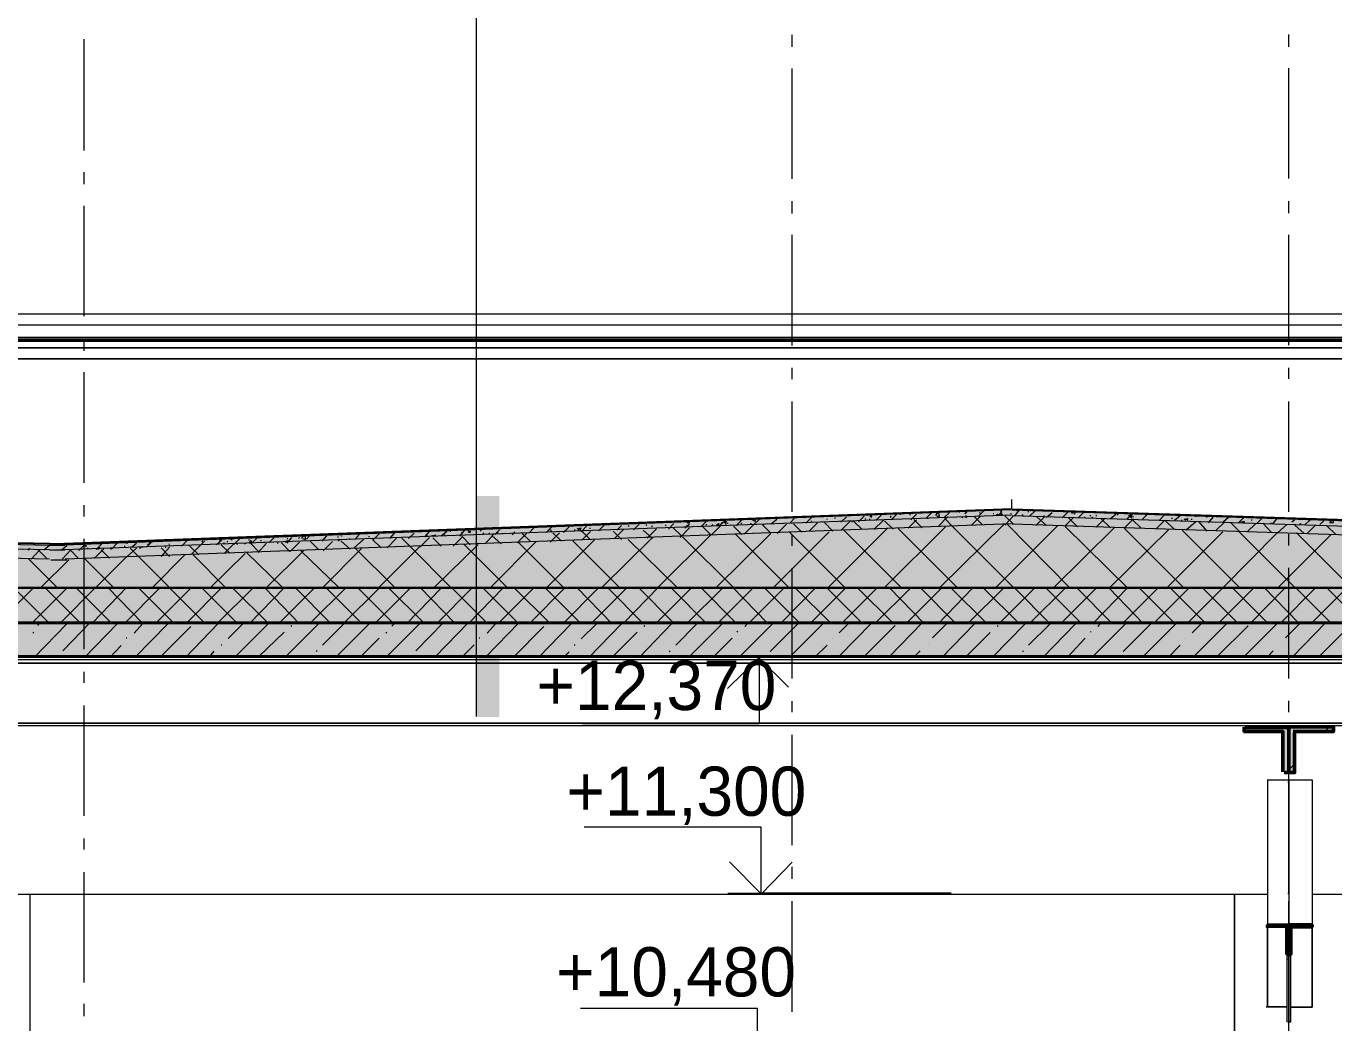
# Model space of a CAD drawing. Header units: millimetres. Extents: x -135211 to 49383, y -8033 to 228499.
# Drawn here: x -37860 to -31944, y 17555 to 22064 of the extents above; entities that cross this region are included whole.
import ezdxf

# ---------------------------------------------------------------- set-up
doc = ezdxf.new("R2010")
doc.units = ezdxf.units.MM
doc.layers.add('PDF _Геометрия', color=7, linetype='Continuous', true_color=0x1d1d1d)
doc.layers.add('PDF _Сплошная заливка', color=7, linetype='Continuous', true_color=0xffffff)
doc.layers.add('PDF _Текст', color=7, linetype='Continuous')

msp = doc.modelspace()

# ---------------------------------------------------------------- hatches: boundary and pattern name
at = {"layer": 'PDF _Сплошная заливка', "transparency": 33554559}
h = msp.add_hatch(color=256, dxfattribs=at)
h.paths.add_polyline_path([(-33514.6, 19877.4), (-33628.9, 19873.2), (-33739, 19868.9), (-33967.5, 19860.5), (-34077.6, 19856.2), (-34306.2, 19847.8), (-34416.2, 19843.5), (-34530.5, 19839.3), (-34640.6, 19835.1), (-34869.2, 19826.6), (-34979.2, 19822.4), (-35207.8, 19813.9), (-35317.9, 19809.7), (-35546.5, 19801.2), (-35656.5, 19797), (-35770.8, 19792.7), (-35880.9, 19788.5), (-36109.5, 19780), (-36219.5, 19775.8), (-36448.1, 19767.3), (-36558.2, 19763.1), (-36672.5, 19758.9), (-36782.5, 19754.6), (-37011.1, 19746.2), (-37121.2, 19741.9), (-37349.8, 19733.5), (-37459.8, 19729.2), (-37688.4, 19720.8), (-37798.5, 19716.5), (-37798.5, 19720.8), (-37989, 19725), (-38378.4, 19733.5), (-38568.9, 19737.7), (-38958.3, 19746.2), (-39148.8, 19750.4), (-39538.3, 19758.9), (-39728.7, 19763.1), (-40118.2, 19771.6), (-40308.7, 19775.8), (-40698.1, 19784.3), (-40888.6, 19788.5), (-41278.1, 19797), (-41477, 19801.2), (-42289.8, 19818.1), (-42488.7, 19822.4), (-43504.6, 19843.5), (-43703.6, 19847.8), (-44516.4, 19864.7), (-44719.5, 19864.7), (-44719.5, 19839.3), (-44512.1, 19839.3), (-44308.9, 19835.1), (-44101.5, 19830.8), (-43695.1, 19822.4), (-43487.7, 19818.1), (-43284.5, 19813.9), (-43077.1, 19809.7), (-42670.7, 19801.2), (-42463.3, 19797), (-42056.9, 19788.5), (-41849.5, 19784.3), (-41646.3, 19780), (-41438.9, 19775.8), (-41032.5, 19767.3), (-40825.1, 19763.1), (-40621.9, 19758.9), (-40414.5, 19754.6), (-40008.1, 19746.2), (-39800.7, 19741.9), (-39394.3, 19733.5), (-39186.9, 19729.2), (-38983.7, 19725), (-38776.3, 19720.8), (-38369.9, 19712.3), (-38162.5, 19708.1), (-37756.1, 19699.6), (-37688.4, 19695.4), (-37688.4, 19699.6), (-37569.9, 19703.8), (-37455.6, 19708.1), (-37337.1, 19712.3), (-37108.5, 19720.8), (-36990, 19725), (-36761.4, 19733.5), (-36642.8, 19737.7), (-36414.3, 19746.2), (-36295.7, 19750.4), (-36067.1, 19758.9), (-35948.6, 19763.1), (-35720, 19771.6), (-35601.5, 19775.8), (-35487.2, 19780), (-35368.7, 19784.3), (-35140.1, 19792.7), (-35021.6, 19797), (-34793, 19805.4), (-34674.5, 19809.7), (-34445.9, 19818.1), (-34327.4, 19822.4), (-34098.8, 19830.8), (-33980.2, 19835.1), (-33751.7, 19843.5), (-33633.1, 19847.8), (-33518.8, 19852), (-33269.1, 19852), (-33133.6, 19847.8), (-33002.4, 19843.5), (-32866.9, 19839.3), (-32735.7, 19835.1), (-32600.3, 19830.8), (-32469, 19826.6), (-32333.6, 19822.4), (-32202.4, 19818.1), (-32066.9, 19813.9), (-31935.7, 19809.7), (-31800.2, 19805.4), (-31669, 19801.2), (-31533.5, 19797), (-31402.3, 19792.7), (-31266.8, 19788.5), (-31135.6, 19784.3), (-31000.2, 19780), (-30868.9, 19775.8), (-30733.5, 19771.6), (-30602.3, 19767.3), (-30466.8, 19763.1), (-30335.6, 19758.9), (-30200.1, 19754.6), (-30068.9, 19750.4), (-29933.4, 19746.2), (-29802.2, 19741.9), (-29666.7, 19737.7), (-29535.5, 19733.5), (-29400.1, 19729.2), (-29268.8, 19725), (-29133.4, 19720.8), (-29002.2, 19716.5), (-28866.7, 19712.3), (-28735.5, 19708.1), (-28600, 19703.8), (-28468.8, 19699.6), (-28396.8, 19695.4), (-28396.8, 19699.6), (-28219, 19703.8), (-27351.3, 19725), (-27088.8, 19729.2), (-26830.6, 19729.2), (-26830.6, 19754.6), (-27038, 19754.6), (-27249.7, 19750.4), (-27457.1, 19746.2), (-27668.7, 19741.9), (-27825.4, 19737.7), (-28307.9, 19725), (-28595.8, 19720.8), (-28595.8, 19725), (-28858.2, 19733.5), (-28985.2, 19737.7), (-29247.7, 19746.2), (-29374.7, 19750.4), (-29637.1, 19758.9), (-29764.1, 19763.1), (-30026.6, 19771.6), (-30153.5, 19775.8), (-30416, 19784.3), (-30543, 19788.5), (-30936.7, 19801.2), (-31063.7, 19805.4), (-31326.1, 19813.9), (-31453.1, 19818.1), (-31715.5, 19826.6), (-31842.5, 19830.8), (-32105, 19839.3), (-32232, 19843.5), (-32494.4, 19852), (-32621.4, 19856.2), (-32883.9, 19864.7), (-33010.9, 19868.9), (-33273.3, 19877.4)])
h.paths.add_polyline_path([(-49883.9, 19979), (-50082.1, 19983.1), (-50483, 19983.1), (-50483, 19962), (-50281.8, 19962), (-49659.5, 19949.3), (-49456.3, 19945.1), (-48834.1, 19932.4), (-48630.9, 19928.2), (-48008.6, 19915.5), (-47805.4, 19911.3), (-47183.2, 19898.6), (-46980, 19894.3), (-46357.7, 19881.6), (-46154.5, 19877.4), (-46014.9, 19873.2), (-45879.4, 19868.9), (-45879.4, 19894.3), (-46277.3, 19902.8), (-46480.5, 19907), (-46878.4, 19915.5), (-47081.6, 19919.7), (-47479.5, 19928.2), (-47682.7, 19932.4), (-48080.6, 19940.9), (-48283.8, 19945.1), (-48681.7, 19953.6), (-48884.9, 19957.8), (-49282.8, 19966.3), (-49486, 19970.5)])
h = msp.add_hatch(color=256, dxfattribs=at)
h.paths.add_polyline_path([(-33518.8, 19852), (-33633.1, 19847.8), (-33751.7, 19843.5), (-33980.2, 19835.1), (-34098.8, 19830.8), (-34327.4, 19822.4), (-34445.9, 19818.1), (-34674.5, 19809.7), (-34793, 19805.4), (-35021.6, 19797), (-35140.1, 19792.7), (-35368.7, 19784.3), (-35487.2, 19780), (-35601.5, 19775.8), (-35720, 19771.6), (-35948.6, 19763.1), (-36067.1, 19758.9), (-36295.7, 19750.4), (-36414.3, 19746.2), (-36642.8, 19737.7), (-36761.4, 19733.5), (-36990, 19725), (-37108.5, 19720.8), (-37337.1, 19712.3), (-37455.6, 19708.1), (-37569.9, 19703.8), (-37688.4, 19699.6), (-37798.5, 19695.4), (-37798.5, 19699.6), (-38204.8, 19708.1), (-38412.3, 19712.3), (-38818.6, 19720.8), (-39026.1, 19725), (-39432.4, 19733.5), (-39639.9, 19737.7), (-40046.2, 19746.2), (-40253.6, 19750.4), (-40660, 19758.9), (-40867.4, 19763.1), (-41070.6, 19767.3), (-41278.1, 19771.6), (-41477, 19775.8), (-42289.8, 19792.7), (-42488.7, 19797), (-43504.6, 19818.1), (-43703.6, 19822.4), (-44516.4, 19839.3), (-44719.5, 19839.3), (-44719.5, 19801.2), (-44520.6, 19801.2), (-37756.1, 19657.3), (-37684.2, 19653), (-37684.2, 19657.3), (-37455.6, 19665.7), (-37345.5, 19670), (-37116.9, 19678.4), (-37006.9, 19682.7), (-36892.6, 19686.9), (-36782.5, 19691.1), (-36553.9, 19699.6), (-36443.9, 19703.8), (-36329.6, 19708.1), (-36219.5, 19712.3), (-35990.9, 19720.8), (-35880.9, 19725), (-35766.6, 19729.2), (-35656.5, 19733.5), (-35428, 19741.9), (-35317.9, 19746.2), (-35203.6, 19750.4), (-35093.5, 19754.6), (-34865, 19763.1), (-34754.9, 19767.3), (-34640.6, 19771.6), (-34530.5, 19775.8), (-34302, 19784.3), (-34191.9, 19788.5), (-34077.6, 19792.7), (-33967.5, 19797), (-33739, 19805.4), (-33628.9, 19809.7), (-33514.6, 19813.9), (-33273.3, 19813.9), (-33010.9, 19805.4), (-32883.9, 19801.2), (-32621.4, 19792.7), (-32494.4, 19788.5), (-32232, 19780), (-32105, 19775.8), (-31842.5, 19767.3), (-31715.5, 19763.1), (-31453.1, 19754.6), (-31326.1, 19750.4), (-31063.7, 19741.9), (-30936.7, 19737.7), (-30543, 19725), (-30416, 19720.8), (-30153.5, 19712.3), (-30026.6, 19708.1), (-29764.1, 19699.6), (-29637.1, 19695.4), (-29374.7, 19686.9), (-29247.7, 19682.7), (-28985.2, 19674.2), (-28858.2, 19670), (-28595.8, 19661.5), (-28468.8, 19657.3), (-28396.8, 19653), (-28396.8, 19657.3), (-28219, 19661.5), (-27004.1, 19691.1), (-26830.6, 19691.1), (-26830.6, 19729.2), (-27038, 19729.2), (-27249.7, 19725), (-27457.1, 19720.8), (-27668.7, 19716.5), (-28265.6, 19703.8), (-28600, 19699.6), (-28600, 19703.8), (-28735.5, 19708.1), (-28866.7, 19712.3), (-29002.2, 19716.5), (-29133.4, 19720.8), (-29268.8, 19725), (-29400.1, 19729.2), (-29535.5, 19733.5), (-29666.7, 19737.7), (-29802.2, 19741.9), (-29933.4, 19746.2), (-30068.9, 19750.4), (-30200.1, 19754.6), (-30335.6, 19758.9), (-30466.8, 19763.1), (-30602.3, 19767.3), (-30733.5, 19771.6), (-30868.9, 19775.8), (-31000.2, 19780), (-31135.6, 19784.3), (-31266.8, 19788.5), (-31402.3, 19792.7), (-31533.5, 19797), (-31669, 19801.2), (-31800.2, 19805.4), (-31935.7, 19809.7), (-32066.9, 19813.9), (-32202.4, 19818.1), (-32333.6, 19822.4), (-32469, 19826.6), (-32600.3, 19830.8), (-32735.7, 19835.1), (-32866.9, 19839.3), (-33002.4, 19843.5), (-33133.6, 19847.8), (-33269.1, 19852)])
h.paths.add_polyline_path([(-49883.9, 19953.6), (-50082.3, 19957.7), (-50483, 19957.7), (-50483, 19923.9), (-50290.3, 19923.9), (-50091.3, 19919.7), (-49896.6, 19915.5), (-49697.6, 19911.3), (-49502.9, 19907), (-49304, 19902.8), (-49109.2, 19898.6), (-48910.3, 19894.3), (-48715.6, 19890.1), (-48516.6, 19885.9), (-48321.9, 19881.6), (-47924, 19873.2), (-47729.3, 19868.9), (-47530.3, 19864.7), (-47335.6, 19860.5), (-47136.6, 19856.2), (-46941.9, 19852), (-46742.9, 19847.8), (-46548.2, 19843.5), (-46349.3, 19839.3), (-46154.5, 19835.1), (-45879.4, 19830.8), (-45879.4, 19868.9), (-46277.3, 19877.4), (-46480.5, 19881.6), (-46878.4, 19890.1), (-47081.6, 19894.3), (-47479.5, 19902.8), (-47682.7, 19907), (-48080.6, 19915.5), (-48283.8, 19919.7), (-48681.7, 19928.2), (-48884.9, 19932.4), (-49282.8, 19940.9), (-49486, 19945.1)])
h = msp.add_hatch(color=256, dxfattribs=at)
h.paths.add_polyline_path([(-33514.6, 19813.9), (-33628.9, 19809.7), (-33739, 19805.4), (-33967.5, 19797), (-34077.6, 19792.7), (-34191.9, 19788.5), (-34302, 19784.3), (-34530.5, 19775.8), (-34640.6, 19771.6), (-34754.9, 19767.3), (-34865, 19763.1), (-35093.5, 19754.6), (-35203.6, 19750.4), (-35317.9, 19746.2), (-35428, 19741.9), (-35656.5, 19733.5), (-35766.6, 19729.2), (-35880.9, 19725), (-35990.9, 19720.8), (-36219.5, 19712.3), (-36329.6, 19708.1), (-36443.9, 19703.8), (-36553.9, 19699.6), (-36782.5, 19691.1), (-36892.6, 19686.9), (-37006.9, 19682.7), (-37116.9, 19678.4), (-37345.5, 19670), (-37455.6, 19665.7), (-37798.5, 19653), (-37798.5, 19657.3), (-37989, 19661.5), (-38378.4, 19670), (-38568.9, 19674.2), (-38958.3, 19682.7), (-39148.8, 19686.9), (-39538.3, 19695.4), (-39728.7, 19699.6), (-40118.2, 19708.1), (-40308.7, 19712.3), (-40698.1, 19720.8), (-40888.6, 19725), (-41278.1, 19733.5), (-41477, 19737.7), (-42289.8, 19754.6), (-42488.7, 19758.9), (-43504.6, 19780), (-43703.6, 19784.3), (-44516.4, 19801.2), (-44719.5, 19801.2), (-44719.5, 19526), (-26830.6, 19526), (-26830.6, 19691.1), (-27038, 19691.1), (-27249.7, 19686.9), (-27457.1, 19682.7), (-27668.7, 19678.4), (-27825.4, 19674.2), (-28307.9, 19661.5), (-28595.8, 19657.3), (-28595.8, 19661.5), (-28858.2, 19670), (-28985.2, 19674.2), (-29247.7, 19682.7), (-29374.7, 19686.9), (-29637.1, 19695.4), (-29764.1, 19699.6), (-30026.6, 19708.1), (-30153.5, 19712.3), (-30416, 19720.8), (-30543, 19725), (-30936.7, 19737.7), (-31063.7, 19741.9), (-31326.1, 19750.4), (-31453.1, 19754.6), (-31715.5, 19763.1), (-31842.5, 19767.3), (-32105, 19775.8), (-32232, 19780), (-32494.4, 19788.5), (-32621.4, 19792.7), (-32883.9, 19801.2), (-33010.9, 19805.4), (-33273.3, 19813.9)])
h.paths.add_polyline_path([(-49883.9, 19915.5), (-50081.5, 19919.6), (-50483, 19919.6), (-50483, 19526), (-45879.4, 19526), (-45879.4, 19830.8), (-46277.3, 19839.3), (-46480.5, 19843.5), (-46878.4, 19852), (-47081.6, 19856.2), (-47479.5, 19864.7), (-47682.7, 19868.9), (-48080.6, 19877.4), (-48283.8, 19881.6), (-48681.7, 19890.1), (-48884.9, 19894.3), (-49282.8, 19902.8), (-49486, 19907)])
h = msp.add_hatch(color=256, dxfattribs=at)
h.paths.add_polyline_path([(-45879.4, 19365.2), (-45879.4, 19525.2), (-50648.6, 19525.2), (-50648.6, 19365.2)])
h.paths.add_polyline_path([(-26648.6, 19365.2), (-26648.6, 19525.2), (-44719.5, 19525.2), (-44719.5, 19365.2)])
h = msp.add_hatch(color=256, dxfattribs=at)
h.paths.add_polyline_path([(-45498.4, 19212.8), (-45498.4, 19361.8), (-50895.1, 19361.8), (-50895.1, 19212.8)])
h.paths.add_polyline_path([(-26398.8, 19212.8), (-26398.8, 19361.8), (-45100.5, 19361.8), (-45100.5, 19212.8)])
h = msp.add_hatch(color=256, dxfattribs=at)
h.paths.add_polyline_path([(-32155.8, 18692.1), (-32155.8, 18894.2), (-32352.7, 18894.2), (-32352.7, 18874.1), (-32177, 18874.1), (-32177, 18692.1)])
h.paths.add_polyline_path([(-31948.4, 18874.1), (-31948.4, 18894.2), (-32151.6, 18894.2), (-32151.6, 18692.1), (-32130.4, 18692.1), (-32130.4, 18874.1)])
for points in [[(-32160, 17866.7), (-32155.9, 17997.8), (-32245.6, 17997.8), (-32245.6, 17993.7), (-32160, 17993.7)], [(-32050, 17993.7), (-32050, 17998.1), (-32144.8, 17998.1), (-32144.8, 17866.7), (-32143.1, 17866.7), (-32143.1, 17993.7)]]:
    msp.add_hatch(color=256, dxfattribs=at).paths.add_polyline_path(points)

# ---------------------------------------------------------------- linework, layer by layer
at = {"layer": 'PDF _Геометрия', "color": 7, "lineweight": 9}
for points in [[(-35824.6, 29739.8), (-35824.6, 24939.5), (-35824.6, 18941.1)], [(-34394.4, 21970.1), (-34394.4, 22025.1)], [(-32148.3, 21971), (-32148.3, 22026)], [(-37596.9, 21501.4), (-37596.9, 22005.2)], [(-34394.4, 21373.2), (-34394.4, 21872.7)], [(-32148.3, 21374.1), (-32148.3, 21873.6)], [(-37596.9, 21349), (-37596.9, 21404)], [(-37596.9, 20752.1), (-37596.9, 21251.6)], [(-34394.4, 21216.6), (-34394.4, 21271.6)], [(-32148.3, 21217.5), (-32148.3, 21272.5)], [(-34394.4, 20619.7), (-34394.4, 21119.2)], [(-32148.3, 20620.6), (-32148.3, 21120.1)], [(-26445.1, 20761.8), (-44737.5, 20761.8)], [(-26445.1, 20711), (-44737.5, 20711)], [(-26445.1, 20656), (-44737.5, 20656)], [(-37596.9, 20595.5), (-37596.9, 20650.5)], [(-26445.1, 20643.3), (-44737.5, 20643.3)], [(-44737.5, 20639.1), (-26445.1, 20639.1)], [(-37596.9, 19998.6), (-37596.9, 20498.1)], [(-34394.4, 20467.3), (-34394.4, 20518.1)], [(-32148.3, 20468.2), (-32148.3, 20519)], [(-34394.4, 19866.2), (-34394.4, 20365.7)], [(-32148.3, 19867.1), (-32148.3, 20366.6)], [(-33402.9, 19923), (-33402.9, 19880.7), (-37686.6, 19724.1)], [(-37596.9, 19846.2), (-37596.9, 19897)], [(-28463.2, 19722), (-33399, 19878.6)], [(-44712.7, 19521.7), (-26822.4, 19521.7), (-26822.4, 19686.8), (-26822.4, 19724.9), (-26822.4, 19750.3), (-26822.4, 19754.5), (-26822.4, 19758.8), (-27660.4, 19741.8)], [(-38372.7, 19736.9), (-37754.9, 19724.2), (-39786.9, 19766.6)], [(-34394.4, 19713.8), (-34394.4, 19764.6)], [(-32148.3, 19714.7), (-32148.3, 19765.5)], [(-38370.3, 19735.5), (-37684.7, 19722.8), (-37752.7, 19722.8)], [(-37596.9, 19245.1), (-37596.9, 19744.6)], [(-34394.4, 19112.6), (-34394.4, 19612.2)], [(-32148.3, 19113.6), (-32148.3, 19613.1)], [(-44718.4, 19364.3), (-26646.9, 19364.3), (-26646.9, 19525.2), (-44718.4, 19525.2)], [(-50648.6, 19199.2), (-26646.9, 19199.2), (-26646.9, 19182.3), (-50648.6, 19182.3), (-26646.9, 19182.3)], [(-27190.9, 19195.8), (-27190.9, 19208.6), (-50093.8, 19208.6)], [(-34543.6, 19208.1), (-34543.6, 18907.6), (-35343.8, 18907.6)], [(-34403.2, 19212.6), (-34703.8, 19212.6)], [(-34333, 19208.7), (-34544.7, 19208.7)], [(-34113.6, 19209.2), (-34333.7, 19209.2)], [(-37596.9, 19092.7), (-37596.9, 19143.5)], [(-37596.9, 18491.6), (-37596.9, 18991.1)], [(-34394.4, 18960.2), (-34394.4, 19011)], [(-32148.3, 18961.2), (-32148.3, 19012)], [(-26646.9, 18911.4), (-50648.6, 18911.4), (-26646.9, 18911.4), (-26646.9, 18898.7), (-50648.6, 18898.7)], [(-32148.3, 18643.7), (-32148.3, 18893.4), (-32152.6, 18893.4)], [(-32148.3, 18137.5), (-32148.3, 18641.3), (-32148.3, 18891.1)], [(-32042.3, 18137.5), (-27190.9, 18137.5), (-27190.9, 18895.3), (-27190.9, 6838.9), (-27190.9, 7439.9), (-31894, 7439.9), (-27190.9, 7439.9), (-27190.9, 10140.4), (-31894, 10140.4), (-27190.9, 10140.4), (-27190.9, 10957.9), (-31894, 10957.9), (-27190.9, 10957.9), (-27190.9, 11639.2), (-27190.9, 14340.1), (-29392.6, 14340.1)], [(-34394.4, 18359.1), (-34394.4, 18858.6)], [(-32148.3, 18360), (-32148.3, 18859.6)], [(-32245.6, 18654), (-32148.3, 18654), (-32148.3, 17972.4)], [(-32244.8, 18653.5), (-32244.8, 17629), (-32244.8, 17624.8), (-32244.8, 17988.9)], [(-32152.6, 18643.7), (-32148.3, 18643.7), (-32148.3, 18139.9), (-32152.6, 18139.9)], [(-32148.3, 18656.4), (-32148.3, 17974.8)], [(-32144.8, 18654.3), (-32043, 18654.3), (-32043, 17629.8), (-32043, 17625.6), (-32136.1, 17625.6), (-32043, 17625.6), (-32043, 17989.7)], [(-34534.8, 18139.4), (-34534.8, 18439.9), (-35335.1, 18439.9)], [(-37596.9, 18339.2), (-37596.9, 18390)], [(-37596.9, 17738.1), (-37596.9, 18237.6)], [(-34394.4, 18206.7), (-34394.4, 18261.7)], [(-32148.3, 18207.7), (-32148.3, 18262.7)], [(-37993.5, 18137), (-32244.8, 18137)], [(-37842.6, 18137.8), (-37842.6, 17320.9), (-37842.6, 15162), (-37842.6, 14340.6), (-37842.6, 11639.3)], [(-37842.2, 18137.6), (-32393.9, 18137.6), (-32393.9, 17244.3), (-32393.9, 15161.5), (-37842.2, 15161.5)], [(-34385.6, 18141.2), (-34686.3, 18141.2)], [(-34526, 18139.2), (-34534.5, 18139.2)], [(-33674.9, 18141.5), (-34529.8, 18141.5)], [(-34394.4, 17605.6), (-34394.4, 18105.1)], [(-32393.9, 17320.5), (-32393.9, 18137.6), (-32393.9, 17972.5)], [(-32148.3, 17606.6), (-32148.3, 18106.1)], [(-32157, 17992), (-32157, 17627.9)], [(-32139.5, 17627.5), (-32139.5, 17991.6)], [(-32157, 17865), (-32157, 17560.2)], [(-32148.3, 17560), (-32148.3, 17864.8)], [(-32139.5, 17559.8), (-32139.5, 17864.6)], [(-32152.6, 17390.7), (-32148.3, 17390.7), (-32148.3, 17843.6), (-32152.6, 17843.6)], [(-32148.3, 17862.3), (-32148.3, 17557.5)], [(-32148.3, 17388.2), (-32148.3, 17841.2)], [(-37596.9, 17585.7), (-37596.9, 17640.7)], [(-34552.3, 17320.2), (-34552.3, 17620.7), (-35352.5, 17620.7)]]:
    msp.add_lwpolyline(points, dxfattribs=at)
for points in [[(-26445.1, 20647.5), (-44737.5, 20647.5)], [(-44737.5, 20609.4), (-26445.1, 20609.4)], [(-44737.5, 20558.6), (-26445.1, 20558.6)], [(-32250, 17627.9), (-32157, 17627.9)], [(-32152.6, 17557.5), (-32148.3, 17557.5)], [(-32148.2, 17559.8), (-32139.5, 17559.8)]]:
    msp.add_lwpolyline(points, close=True, dxfattribs=at)
at = {"layer": 'PDF _Геометрия', "color": 7, "lineweight": 40}
for points in [[(-26646.9, 20363.3), (-26646.9, 19364.3), (-45098.9, 19364.3)], [(-45098.9, 19212), (-26646.9, 19212), (-26646.9, 18894.4), (-26901.2, 18894.4)]]:
    msp.add_lwpolyline(points, dxfattribs=at)
at = {"layer": 'PDF _Геометрия', "color": 7, "lineweight": 20}
for points in [[(-33402.9, 19880.7), (-37686.6, 19719.9)], [(-33402.9, 19876.5), (-37686.6, 19715.6)], [(-28463.2, 19717.7), (-33399, 19878.6)], [(-33402.9, 19851.1), (-37686.6, 19694.5)], [(-28463.2, 19713.5), (-33399, 19874.4)], [(-28463.2, 19692.3), (-33399, 19849)], [(-37754.9, 19720), (-39786.9, 19762.3), (-37754.9, 19715.8)], [(-33402.9, 19813), (-37682.9, 19652.1)], [(-28463.2, 19650), (-33399, 19810.8)], [(-37754.9, 19652.3), (-39791, 19698.9)], [(-37754.9, 19694.6), (-39786.9, 19736.9)], [(-37684.7, 19718.5), (-37752.7, 19718.5)], [(-37684.7, 19714.3), (-37752.7, 19714.3)], [(-37684.7, 19693.2), (-37752.7, 19693.2)], [(-37675.9, 19648.1), (-37748, 19648.1)], [(-44718.4, 19364.3), (-26646.9, 19364.3)]]:
    msp.add_lwpolyline(points, dxfattribs=at)
at = {"layer": 'PDF _Геометрия', "lineweight": 9}
for points in [[(-33380.9, 19875.9), (-33376.6, 19871.7), (-33376.6, 19875.9)], [(-35017.4, 19813.9), (-35017.4, 19818.1)], [(-34868.2, 19817.6), (-34868.2, 19821.8)], [(-34867.9, 19817.4), (-34859.4, 19817.4), (-34859.4, 19821.6)], [(-34806.8, 19818.1), (-34806.8, 19818.1)], [(-34805.8, 19801.3), (-34780.5, 19826.7)], [(-34726.9, 19804), (-34701.5, 19825.1)], [(-34714.5, 19818.6), (-34710.3, 19814.4)], [(-34705.4, 19820.7), (-34692.7, 19824.9), (-34697, 19812.2)], [(-34701.2, 19818.3), (-34692.7, 19809.8)], [(-34647.9, 19804.8), (-34622.5, 19830.2)], [(-34626.8, 19817.5), (-34622.5, 19813.2)], [(-34573.8, 19829), (-34561.1, 19824.7), (-34561.1, 19833.2)], [(-34569.9, 19826.7), (-34569.9, 19830.9)], [(-34569.9, 19826.7), (-34569.9, 19826.7)], [(-34569, 19807.4), (-34543.6, 19832.8)], [(-34490.9, 19827.5), (-34490.9, 19827.5)], [(-34490, 19812.5), (-34464.6, 19833.7)], [(-34402.6, 19819.4), (-34385.6, 19836.3)], [(-34332.2, 19816), (-34306.7, 19841.4)], [(-34318.6, 19779.7), (-34280.3, 19817.9)], [(-34310.9, 19826.9), (-34306.7, 19822.6)], [(-34258.3, 19821.6), (-34254, 19821.6)], [(-34210.2, 19780.2), (-34248.4, 19818.3)], [(-34236.5, 19831.5), (-34236.5, 19835.8)], [(-34201.4, 19841.7), (-34201.4, 19837.5)], [(-34174.3, 19819.5), (-34148.7, 19844.9)], [(-34173.7, 19783.5), (-34131.2, 19825.8)], [(-34126.7, 19823.2), (-34122.4, 19823.2)], [(-34078.5, 19786.6), (-34116.9, 19824.7)], [(-34095.3, 19822.2), (-34069.8, 19847.5)], [(-34065.3, 19835.2), (-34061, 19835.2)], [(-34043.4, 19830.7), (-34043.4, 19834.9)], [(-34034.7, 19840.8), (-34043.2, 19849.2), (-34034.7, 19849.2)], [(-34038.9, 19843.2), (-34034.7, 19851.7)], [(-34024.6, 19787.1), (-33982, 19829.4)], [(-34016.4, 19827.2), (-33990.8, 19852.6)], [(-33938.2, 19788.1), (-33976.5, 19826.2)], [(-33951.2, 19841.4), (-33946.9, 19845.7), (-33951.2, 19845.7)], [(-33946.2, 19830.6), (-33920.6, 19856)], [(-33907.3, 19855.7), (-33903.1, 19855.7)], [(-33870.7, 19792.6), (-33832.9, 19830.7)], [(-33863.5, 19854.8), (-33859.2, 19854.8)], [(-33858.5, 19830.7), (-33832.9, 19856.1)], [(-33806.5, 19794.5), (-33844.4, 19832.6)], [(-33788.3, 19838.4), (-33762.7, 19863.7)], [(-33784.5, 19838.7), (-33780.2, 19838.7)], [(-33780.2, 19838.7), (-33780.2, 19838.7)], [(-33744.9, 19850.5), (-33736.4, 19863.2)], [(-33740.4, 19847.9), (-33727.6, 19847.9), (-33731.9, 19860.6)], [(-33734.6, 19801.3), (-33692.5, 19843.6)], [(-33709.4, 19839.2), (-33683.7, 19864.6)], [(-33666.2, 19798.3), (-33704, 19836.4)], [(-33639.8, 19867.9), (-33639.8, 19863.7)], [(-33626.6, 19839.8), (-33622.3, 19844.1)], [(-33613.3, 19858.8), (-33604.7, 19867.3)], [(-33604.7, 19841.8), (-33609, 19850.3)], [(-33609, 19839.5), (-33604.7, 19847.9)], [(-33585.5, 19804.9), (-33543.3, 19847.2)], [(-33534.6, 19809), (-33572.5, 19847)], [(-33551.5, 19846.9), (-33525.8, 19872.3)], [(-33547.6, 19864.2), (-33543.3, 19859.9)], [(-33490.7, 19843.8), (-33490.7, 19843.8)], [(-33486.2, 19858.7), (-33481.9, 19858.7)], [(-33472.9, 19849.9), (-33464.4, 19858.4)], [(-33463.9, 19856.2), (-33446.8, 19852), (-33451.1, 19868.9)], [(-33459.7, 19853.8), (-33446.8, 19866.5)], [(-33451.1, 19870.8), (-33446.8, 19870.8)], [(-33446.8, 19858), (-33446.8, 19853.8)], [(-33438, 19851.8), (-33438, 19851.8)], [(-33432.1, 19806.2), (-33394.2, 19848.5)], [(-33394.2, 19810.4), (-33432.1, 19848.5)], [(-33407.2, 19859.5), (-33402.9, 19859.5)], [(-33389.3, 19848), (-33367.8, 19873.4)], [(-33354.6, 19854.3), (-33350.3, 19850)], [(-33328.3, 19868.9), (-33324, 19868.9)], [(-33319.5, 19872.9), (-33315.2, 19872.9)], [(-33319.1, 19849), (-33297.7, 19870.2)], [(-33291.8, 19805.8), (-33253.8, 19843.9)], [(-33245, 19805.6), (-33287.3, 19843.8)], [(-33258.1, 19848.1), (-33253.8, 19848.1)], [(-33243.8, 19843.2), (-33218.7, 19864.4)], [(-33231.8, 19851.9), (-33227.5, 19851.9)], [(-33173.7, 19840), (-33148.5, 19865.4)], [(-33166, 19846.9), (-33166, 19846.9)], [(-33160.2, 19803.7), (-33122.2, 19841.9)], [(-33104.6, 19799.1), (-33147, 19841.5)], [(-33122.2, 19858.8), (-33130.8, 19863), (-33122.2, 19867.3)], [(-33117.7, 19856.2), (-33113.4, 19864.7)], [(-33099.2, 19841), (-33078.3, 19862.1)], [(-33073.8, 19843.2), (-33069.5, 19843.2)], [(-33047.5, 19846.9), (-33043.2, 19851.1)], [(-33038.7, 19842.5), (-33034.4, 19842.5)], [(-33021.2, 19850.6), (-33016.9, 19850.6)], [(-33019.9, 19796.8), (-32981.8, 19834.8)], [(-32955.5, 19794.3), (-32997.9, 19836.7)], [(-32973, 19837), (-32973, 19837)], [(-32954.4, 19836.2), (-32929.1, 19857.3)], [(-32924.7, 19855.3), (-32920.4, 19855.3)], [(-32888.4, 19797.1), (-32850.2, 19835.1)], [(-32879.9, 19833), (-32859, 19858.3)], [(-32871.9, 19849.9), (-32859, 19854.1), (-32863.3, 19841.4)], [(-32867.6, 19847.5), (-32859, 19839.1)], [(-32815.1, 19792.1), (-32857.6, 19834.4)], [(-32854.5, 19845.5), (-32850.2, 19845.5)], [(-32809.7, 19833.9), (-32788.8, 19855.1)], [(-32748, 19790.1), (-32709.8, 19828.2)], [(-32735.1, 19828.2), (-32709.8, 19853.6)], [(-32665.9, 19787.3), (-32708.5, 19829.7)], [(-32679, 19835.9), (-32674.7, 19840.2)], [(-32664.9, 19829.1), (-32639.6, 19850.3)], [(-32635.1, 19829), (-32630.8, 19829)], [(-32621.9, 19835.2), (-32613.3, 19831)], [(-32617.5, 19832.7), (-32604.5, 19836.9), (-32608.8, 19828.5)], [(-32612, 19785.4), (-32569.4, 19823.5)], [(-32587, 19830.5), (-32587, 19834.7)], [(-32573.7, 19847.1), (-32569.4, 19847.1)], [(-32516.8, 19780.2), (-32555.1, 19822.5)], [(-32521.1, 19841.8), (-32516.8, 19846.1)], [(-32511.5, 19817.8), (-32490.4, 19843.2)], [(-32476.1, 19783.4), (-32437.8, 19821.5)], [(-32445.6, 19821.1), (-32420.3, 19842.3)], [(-32367.6, 19775.4), (-32409.7, 19817.7)], [(-32402.7, 19818.4), (-32402.7, 19818.4)], [(-32375.4, 19817.8), (-32350.1, 19843.3)], [(-32363.2, 19819.9), (-32358.8, 19815.7)], [(-32363, 19819.8), (-32350.1, 19824), (-32350.1, 19815.5)], [(-32341.3, 19828.1), (-32341.3, 19828.1)], [(-32315, 19827.6), (-32315, 19831.8)], [(-32292.1, 19813.9), (-32271.1, 19835.1)], [(-32222, 19810.7), (-32200.9, 19836.1)], [(-32134.3, 19821.9), (-32121.9, 19830.4)], [(-32121.9, 19835.1), (-32121.9, 19835.1)], [(-32095.6, 19826.1), (-32095.6, 19826.1)], [(-32077.2, 19806), (-32051.7, 19831.3)], [(-32007.1, 19809.4), (-31990.3, 19826.4)], [(-31985.2, 19830.2), (-31972.8, 19830.2)], [(-31972.8, 19830.2), (-31972.8, 19830.2)], [(-31963.9, 19819.1), (-31955.2, 19827.6)], [(-31963.2, 19818.9), (-31946.5, 19818.9), (-31946.5, 19827.4)], [(-31959.6, 19821.5), (-31955.2, 19821.5)], [(-36521.5, 19733.5), (-36500.2, 19758.9)], [(-36434.1, 19758.1), (-36430, 19758.1)], [(-36372.4, 19742.1), (-36351, 19767.5)], [(-36288.9, 19742), (-36263.3, 19767.4)], [(-36219.4, 19769), (-36219.4, 19769)], [(-36214.5, 19745.6), (-36193.1, 19771)], [(-36131, 19745.6), (-36105.3, 19770.9)], [(-36056, 19753.3), (-36035.2, 19778.7)], [(-36048.1, 19759.5), (-36043.9, 19759.5)], [(-36026, 19761.4), (-36017.6, 19757.2)], [(-36021.4, 19758.8), (-36008.8, 19763), (-36013, 19754.5)], [(-36000.1, 19767), (-36000.1, 19767)], [(-35981.8, 19758.3), (-35956.2, 19779.5)], [(-35969.1, 19762.8), (-35965, 19762.8)], [(-35942.8, 19779.2), (-35938.6, 19779.2)], [(-35898.1, 19756.8), (-35877.2, 19782.1)], [(-35890.2, 19775.6), (-35886, 19771.4)], [(-35859.7, 19781.8), (-35859.7, 19777.5)], [(-35859.7, 19763.1), (-35859.7, 19763.1)], [(-35815.8, 19763.9), (-35815.8, 19763.9)], [(-35806.6, 19778.8), (-35798.3, 19787.2)], [(-35793.7, 19771.9), (-35789.5, 19767.7)], [(-35783.9, 19722.6), (-35745.6, 19765)], [(-35763.2, 19767.1), (-35763.2, 19771.4)], [(-35710.5, 19721.9), (-35753, 19760)], [(-35740.2, 19764.4), (-35719.3, 19785.6)], [(-35736.4, 19767), (-35728.1, 19775.5), (-35728.1, 19767)], [(-35705.9, 19770.8), (-35701.7, 19766.6)], [(-35675.4, 19787.2), (-35675.4, 19787.2)], [(-35661.7, 19763), (-35649.1, 19775.7)], [(-35640.3, 19790.7), (-35640.3, 19790.7)], [(-35639, 19726.3), (-35596.5, 19768.7)], [(-35578.9, 19732.6), (-35617.2, 19770.8)], [(-35586.5, 19770.4), (-35561.4, 19795.8)], [(-35507.6, 19773), (-35482.4, 19798.4)], [(-35503.8, 19775.6), (-35491.2, 19788.3)], [(-35499.9, 19773.4), (-35499.9, 19773.4)], [(-35489.9, 19730), (-35447.3, 19772.3)], [(-35482.4, 19773), (-35486.6, 19785.7)], [(-35438.5, 19734), (-35476.9, 19772.1)], [(-35428.6, 19773.9), (-35403.4, 19799.2)], [(-35425.2, 19782.7), (-35421, 19782.7)], [(-35381.3, 19786), (-35377.1, 19786)], [(-35368, 19792.3), (-35359.6, 19783.9)], [(-35363.4, 19789.7), (-35350.8, 19793.9), (-35355, 19781.3)], [(-35349.7, 19776.5), (-35324.5, 19801.9)], [(-35344.7, 19740.5), (-35306.9, 19778.6)], [(-35306.9, 19740.5), (-35344.7, 19778.6)], [(-35311.1, 19793.1), (-35306.9, 19793.1)], [(-35270.7, 19781.6), (-35245.5, 19807)], [(-35219.2, 19785.3), (-35219.2, 19785.3)], [(-35166.5, 19741.9), (-35204.4, 19780)], [(-35199.9, 19744.1), (-35157.8, 19786.5)], [(-35187.6, 19784.2), (-35166.5, 19805.4)], [(-35140.2, 19798.8), (-35140.2, 19798.8)], [(-35135.6, 19801.1), (-35131.4, 19805.3)], [(-35112.8, 19785.1), (-35087.6, 19810.5)], [(-35026.1, 19745.7), (-35068.3, 19783.8)], [(-35056.7, 19809.8), (-35052.5, 19805.5)], [(-35050.8, 19747.8), (-35008.6, 19790.2)], [(-35034.9, 19809.4), (-35034.9, 19809.4)], [(-35030.4, 19798.9), (-35026.1, 19803.2)], [(-35000.3, 19525.8), (-34762.9, 19762.9), (-34801, 19800.9)], [(-34968.9, 19808.6), (-34964.7, 19804.4)], [(-34954.9, 19788.6), (-34929.6, 19813.9)], [(-34894.5, 19756.4), (-34932.5, 19794.5)], [(-34901.7, 19751.4), (-34859.4, 19793.8)], [(-34894.5, 19796.9), (-34894.5, 19796.9)], [(-34880.6, 19793.8), (-34859.4, 19810.8)], [(-34872.4, 19804.9), (-34868.2, 19804.9)], [(-34798, 19799.2), (-34798, 19799.2)], [(-34784.7, 19809.1), (-34780.5, 19809.1)], [(-34761.3, 19761.9), (-34719, 19804.3)], [(-34758.4, 19805), (-34754.1, 19809.3)], [(-34490.9, 19768.3), (-34740.4, 19522.7)], [(-34688.2, 19816.3), (-34684, 19816.3)], [(-34675.2, 19803.4), (-34675.2, 19803.4)], [(-34622.5, 19764.2), (-34660.6, 19802.3)], [(-34412, 19526), (-34653.2, 19767.3)], [(-34612.2, 19765.6), (-34569.9, 19807.9)], [(-34605, 19808.7), (-34605, 19808.7)], [(-34582.9, 19814.2), (-34578.7, 19814.2)], [(-34490.9, 19770.7), (-34529.1, 19808.8)], [(-34526, 19811.3), (-34526, 19807.1)], [(-34227.7, 19776.3), (-34481.5, 19522.3)], [(-34463.2, 19769.3), (-34420.7, 19811.6)], [(-34157.5, 19525.7), (-34407.3, 19775.5)], [(-34350.5, 19774.6), (-34388.7, 19812.6)], [(-33964.5, 19791), (-34231.2, 19524.3)], [(-33903.1, 19525.5), (-34161.4, 19783.7)], [(-33701.3, 19799), (-33976.6, 19523.9)], [(-33648.6, 19525.2), (-33915.5, 19791.9)], [(-33438, 19809.5), (-33725.7, 19525.8)], [(-33394.2, 19525), (-33669.1, 19800.1)], [(-33192.4, 19805.1), (-33471.5, 19525.8)], [(-33139.7, 19524.7), (-33423.4, 19812.5)], [(-32937.9, 19794), (-33212.9, 19523.1)], [(-32876.5, 19521.9), (-33160.3, 19801.3)], [(-32692.2, 19785.5), (-32958.6, 19523)], [(-32622.1, 19521.6), (-32893, 19792.6)], [(-32446.6, 19777), (-32700.6, 19523)], [(-32367.6, 19521.4), (-32629.9, 19783.8)], [(-32200.9, 19772.6), (-32446.3, 19522.9)], [(-32121.9, 19526.1), (-32376.2, 19780)], [(-32335.8, 19776.4), (-32297.4, 19814.5)], [(-32227.2, 19773.1), (-32265, 19815.5)], [(-32231.6, 19815.5), (-32227.2, 19815.5)], [(-32199.2, 19771.8), (-32157, 19809.9)], [(-31955.2, 19766.5), (-32196.2, 19525.1)], [(-32148.3, 19809.7), (-32148.3, 19809.7)], [(-32078.1, 19768.4), (-32120.3, 19806.5)], [(-31867.5, 19525.8), (-32113.1, 19771.3)], [(-32100, 19809.1), (-32095.6, 19813.4), (-32095.6, 19809.1)], [(-32063.3, 19769.7), (-32025.4, 19807.8)], [(-32043, 19805.8), (-32043, 19805.8)], [(-31937.7, 19766.1), (-31975.6, 19804.2)], [(-37850.8, 19693.9), (-37842.6, 19702.4)], [(-37825.1, 19712.2), (-37825.1, 19712.2)], [(-37780, 19694.6), (-37754.9, 19715.8)], [(-37701.1, 19693), (-37675.9, 19714.1)], [(-37623.3, 19702.8), (-37623.3, 19702.8)], [(-37622.2, 19691.4), (-37596.9, 19716.8)], [(-37596.9, 19716.8), (-37596.9, 19716.8)], [(-37596.4, 19716.6), (-37588.2, 19708.1), (-37588.2, 19716.6)], [(-37583.5, 19702), (-37579.4, 19702)], [(-37551.5, 19656.4), (-37509.2, 19698.8)], [(-37543.2, 19696.4), (-37518, 19721.8)], [(-37535, 19696.6), (-37526.7, 19705.1)], [(-37526.7, 19699.1), (-37530.9, 19707.6)], [(-37522.1, 19724.4), (-37518, 19720.1)], [(-37491.6, 19715.3), (-37491.6, 19715.3)], [(-37478.2, 19699.8), (-37474.1, 19699.8)], [(-37473, 19700), (-37447.8, 19725.4)], [(-37416.8, 19712), (-37412.7, 19712)], [(-37403.9, 19728.7), (-37403.9, 19728.7)], [(-37403.9, 19726.2), (-37403.9, 19722)], [(-37402.4, 19664.3), (-37360, 19702.4)], [(-37351.3, 19664.2), (-37389.5, 19702.2)], [(-37381.2, 19708.4), (-37360, 19725.3)], [(-37346.7, 19701.9), (-37333.7, 19710.4), (-37333.7, 19706.1)], [(-37315.1, 19707.7), (-37289.8, 19733.1)], [(-37311.5, 19722.5), (-37307.4, 19718.2)], [(-37302.7, 19726.6), (-37298.6, 19726.6)], [(-37249.2, 19665.5), (-37210.9, 19707.8)], [(-37210.9, 19665.5), (-37249.2, 19703.6)], [(-37228.4, 19703.9), (-37228.4, 19708.2)], [(-37215, 19720.5), (-37210.9, 19720.5)], [(-37215, 19716.3), (-37210.9, 19712)], [(-37157.3, 19711.2), (-37131.9, 19736.6)], [(-37123.1, 19715.2), (-37123.1, 19711)], [(-37079.3, 19672), (-37117.6, 19710.1)], [(-37113, 19674.3), (-37070.5, 19716.6)], [(-37074.2, 19713.8), (-37052.9, 19734.9)], [(-37065.8, 19735.1), (-37061.7, 19730.9)], [(-37035.4, 19717.6), (-37035.4, 19717.6)], [(-36999.4, 19718.8), (-36974, 19740), (-36987, 19740)], [(-36986.9, 19740.2), (-36982.8, 19740.2)], [(-36938.9, 19680), (-36977.3, 19718.1)], [(-36974, 19740), (-36974, 19740)], [(-36965.2, 19728.9), (-36965.2, 19724.6)], [(-36963.9, 19677.9), (-36921.3, 19720.2)], [(-36951.8, 19729.2), (-36947.7, 19733.5)], [(-36934.2, 19743.4), (-36930.1, 19739.1), (-36930.1, 19743.4)], [(-36920.4, 19719.7), (-36895, 19745.1)], [(-36907.9, 19724.1), (-36903.8, 19719.9)], [(-36872.8, 19725.2), (-36868.7, 19720.9)], [(-36851.1, 19737.5), (-36851.1, 19741.8)], [(-36807.3, 19686.5), (-36845.1, 19724.6)], [(-36841.5, 19722.3), (-36816, 19747.7)], [(-36810, 19683.3), (-36772.2, 19725.6)], [(-36798.5, 19738.9), (-36798.5, 19734.6)], [(-36785.1, 19730.1), (-36780.9, 19730.1)], [(-36762.5, 19727.4), (-36737.1, 19752.8)], [(-36723.7, 19727), (-36719.5, 19727)], [(-36719.5, 19727), (-36719.5, 19727)], [(-36666.9, 19687.9), (-36704.8, 19726)], [(-36688.6, 19733), (-36684.4, 19728.8)], [(-36688.1, 19732.9), (-36675.7, 19737.1), (-36679.8, 19728.6)], [(-36679.8, 19745.6), (-36675.7, 19745.6)], [(-36679.4, 19725.8), (-36658.1, 19751.2)], [(-36665.1, 19687), (-36623, 19729.3)], [(-36627.2, 19746.2), (-36623, 19750.5)], [(-36613.8, 19748.3), (-36605.5, 19756.8)], [(-36609.1, 19745.7), (-36596.7, 19741.4), (-36596.7, 19754.2)], [(-36591.6, 19743.5), (-36579.1, 19756.3)], [(-36535.3, 19694.4), (-36573.2, 19732.5)], [(-36552.8, 19737), (-36552.8, 19737)], [(-36342.2, 19701.3), (-36519.9, 19523.5)], [(-36516, 19690.6), (-36473.9, 19733)], [(-36451.7, 19754.3), (-36447.5, 19754.3)], [(-36447.1, 19734.7), (-36438.8, 19743.2)], [(-36394.9, 19698.2), (-36437.1, 19736.3)], [(-36399, 19742.3), (-36394.9, 19746.5)], [(-36375.7, 19703.6), (-36333.5, 19741.7)], [(-36193.1, 19525.5), (-36371, 19703.2)], [(-36311.3, 19755.6), (-36307.1, 19755.6)], [(-36254.5, 19703.8), (-36292.6, 19741.9)], [(-36079, 19709.4), (-36265.5, 19523.1)], [(-36226.6, 19704.8), (-36184.3, 19747.1)], [(-36122.9, 19710.2), (-36161, 19748.3)], [(-36158, 19746.6), (-36158, 19746.6)], [(-35938.6, 19525.2), (-36124.8, 19711.4)], [(-36077.5, 19708.5), (-36035.2, 19750.8)], [(-35982.5, 19711.7), (-36020.7, 19749.7)], [(-35815.8, 19719.8), (-36014.8, 19525.1)], [(-35928.4, 19712.1), (-35886, 19754.5)], [(-35850.9, 19718.1), (-35889.1, 19756.2)], [(-35684.2, 19524.9), (-35878.6, 19719.6)], [(-35552.6, 19732.1), (-35759.9, 19524.7)], [(-35429.7, 19524.7), (-35633.1, 19727.8)], [(-35289.4, 19740.1), (-35505, 19524.2)], [(-35175.3, 19524.3), (-35387, 19736)], [(-35026.1, 19750.6), (-35254.4, 19526.2)], [(-34912.1, 19521.5), (-35136.4, 19741.6)], [(-34657.6, 19521.2), (-34890.4, 19754)], [(-37719.8, 19524.5), (-37851, 19655.8)], [(-37842.6, 19691.4), (-37842.6, 19691.4)], [(-37842.6, 19691.4), (-37842.6, 19691.4)], [(-37836.8, 19653.2), (-37798.7, 19695.5)], [(-37763.6, 19652.5), (-37805.8, 19694.8)], [(-37667.1, 19650.5), (-37794.3, 19523.4)], [(-37696.5, 19652.8), (-37658.4, 19695.1)], [(-37623.3, 19656.3), (-37661.4, 19694.4)], [(-37465.3, 19524.3), (-37596.3, 19655.5)], [(-37403.9, 19665.2), (-37543.8, 19525.5)], [(-37482.9, 19657.6), (-37521, 19695.7)], [(-37210.9, 19524), (-37350.5, 19663.7)], [(-37140.7, 19673.2), (-37288.6, 19525.1)], [(-36956.4, 19523.7), (-37104.6, 19671.9)], [(-36868.7, 19678.6), (-37029.5, 19522)], [(-36702, 19526), (-36863, 19682.6)], [(-36605.5, 19690.9), (-36775, 19521.5)], [(-36447.5, 19525.7), (-36616.7, 19690.8)], [(-37986, 19363.3), (-37825.1, 19524.2)], [(-37754.9, 19361.9), (-37915.9, 19522.8)], [(-37836.5, 19360.3), (-37675.9, 19521.1)], [(-37614.5, 19364), (-37775.2, 19524.9)], [(-37705.1, 19365.1), (-37544.3, 19525.9)], [(-37474.1, 19363.6), (-37635, 19524.5)], [(-37560.2, 19364.6), (-37403.9, 19525.5)], [(-37333.7, 19363.2), (-37490.2, 19524.1)], [(-37415.5, 19361.5), (-37254.7, 19522.4)], [(-37193.3, 19365.3), (-37354.1, 19526.2)], [(-37275.3, 19361.2), (-37114.4, 19522)], [(-37052.9, 19364.9), (-37214, 19525.8)], [(-37134.6, 19363.3), (-36974, 19524.1)], [(-36903.8, 19361.8), (-37064.5, 19522.7)], [(-36994.4, 19362.8), (-36833.6, 19523.7)], [(-36916.1, 19209), (-36763.4, 19361.4), (-36924.3, 19522.3)], [(-36850.1, 19362.4), (-36693.2, 19523.3)], [(-36623, 19361), (-36779.4, 19521.8)], [(-36713.5, 19364.5), (-36552.8, 19525.4)], [(-36482.6, 19363.1), (-36643.4, 19523.9)], [(-36573.4, 19364.1), (-36412.4, 19525)], [(-36342.2, 19362.7), (-36503.3, 19523.5)], [(-36423.9, 19361.1), (-36263.3, 19521.9)], [(-36201.9, 19364.8), (-36362.5, 19525.6)], [(-36283.7, 19360.7), (-36122.9, 19521.5)], [(-36061.5, 19364.4), (-36222.4, 19525.2)], [(-36139.4, 19360.3), (-35982.5, 19521.2)], [(-35921.1, 19364), (-36077.5, 19524.8)], [(-36002.8, 19362.3), (-35842.1, 19523.2)], [(-35771.9, 19360.9), (-35932.7, 19521.8)], [(-35858.5, 19361.9), (-35701.7, 19522.8)], [(-35631.5, 19360.5), (-35792.6, 19521.4)], [(-35722.5, 19364), (-35561.4, 19524.9)], [(-35491.2, 19362.6), (-35651.8, 19523.4)], [(-35581.7, 19363.6), (-35421, 19524.4)], [(-35350.8, 19362.2), (-35511.7, 19523)], [(-35432.8, 19360.6), (-35271.8, 19521.4)], [(-35210.4, 19361.8), (-35367.3, 19522.6)], [(-35300.8, 19365.2), (-35140.2, 19526.1)], [(-35070, 19363.8), (-35230.8, 19524.7)], [(-35156.5, 19364.8), (-34999.8, 19525.7)], [(-34929.6, 19363.4), (-35090.6, 19524.3)], [(-35011.8, 19361.8), (-34850.7, 19522.7)], [(-34780.5, 19360.4), (-34941.1, 19521.3)], [(-34871, 19361.4), (-34710.3, 19522.3)], [(-34648.9, 19365.1), (-34809.7, 19525.9)], [(-34730.9, 19363.5), (-34569.9, 19524.3)], [(-34508.5, 19364.7), (-34665.3, 19525.5)], [(-34590.1, 19363.1), (-34429.5, 19523.9)], [(-34359.3, 19361.7), (-34520, 19522.5)], [(-34445.7, 19362.7), (-34289.1, 19523.5)], [(-34218.9, 19361.3), (-34379.9, 19522.1)], [(-34309.8, 19364.7), (-34148.7, 19525.6)], [(-34078.5, 19363.3), (-34239.7, 19524.2)], [(-34169, 19364.3), (-34008.4, 19525.2)], [(-33938.2, 19362.9), (-34098.9, 19523.8)], [(-34020.1, 19361.3), (-33859.2, 19522.2)], [(-33797.8, 19362.5), (-33954.5, 19523.4)], [(-33879.9, 19360.9), (-33718.8, 19521.8)], [(-33657.4, 19364.5), (-33818, 19525.4)], [(-33734.9, 19360.6), (-33578.4, 19521.4)], [(-33517, 19364.1), (-33677.9, 19525)], [(-33599, 19362.6), (-33438, 19523.4)], [(-33367.8, 19361.1), (-33528.9, 19522.1)], [(-33458.2, 19362.2), (-33297.7, 19523.1)], [(-33325, 19263.4), (-33227.5, 19360.8), (-33388.2, 19521.7)], [(-33318.1, 19364.2), (-33157.3, 19525.1)], [(-33087.1, 19362.8), (-33248, 19523.7)], [(-33177.9, 19363.8), (-33016.9, 19524.7)], [(-32946.7, 19362.4), (-33107.8, 19523.3)], [(-33032.8, 19363.4), (-32876.5, 19524.3)], [(-32806.3, 19362), (-32962.8, 19522.9)], [(-32897, 19365.4), (-32736.1, 19526.3)], [(-32665.9, 19364), (-32826.9, 19524.9)], [(-32756.8, 19365), (-32595.7, 19525.9)], [(-32525.5, 19363.6), (-32686.1, 19524.5)], [(-32607.3, 19362), (-32446.6, 19523)], [(-32376.4, 19360.7), (-32537.2, 19521.6)], [(-32467.1, 19361.7), (-32306.2, 19522.6)], [(-32244.8, 19365.3), (-32405.8, 19526.1)], [(-32322.6, 19361.3), (-32165.8, 19522.2)], [(-32104.4, 19364.8), (-32261.3, 19525.7)], [(-32186.2, 19363.3), (-32025.4, 19524.2)], [(-31955.2, 19361.9), (-32116.1, 19522.8)], [(-32046, 19362.9), (-31885, 19523.8)], [(-31814.8, 19361.5), (-31976, 19522.4)], [(-37824.2, 19207.9), (-37675.9, 19360.3)], [(-37806.9, 19352.6), (-37798.7, 19365.3)], [(-37693.2, 19238.6), (-37570.6, 19365.6)], [(-37595.8, 19208.2), (-37447.8, 19360.6)], [(-37371.9, 19318.4), (-37333.7, 19360.7)], [(-37368, 19208.4), (-37219.6, 19360.8)], [(-37254.1, 19208.8), (-37114.4, 19348.4)], [(-37139.7, 19208.7), (-36991.5, 19361.1)], [(-36945.4, 19293.5), (-36877.5, 19361.3)], [(-36687.7, 19209.3), (-36535.3, 19361.7)], [(-36662.3, 19349), (-36658.1, 19353.3)], [(-36518.6, 19264.5), (-36421.2, 19361.8)], [(-36459.3, 19209.6), (-36307.1, 19362)], [(-36231.6, 19209.9), (-36079, 19362.2)], [(-36205.6, 19349.4), (-36193.1, 19362.1)], [(-36096.6, 19238), (-35973.7, 19365)], [(-36007.8, 19212.7), (-35859.7, 19365.2)], [(-35779.4, 19213), (-35631.5, 19365.4)], [(-35775.1, 19317.8), (-35736.8, 19360.2)], [(-35657.1, 19208.2), (-35517.5, 19347.9)], [(-35542.9, 19208.2), (-35394.6, 19360.6)], [(-35348.5, 19293), (-35280.6, 19360.7)], [(-35314.5, 19208.5), (-35166.5, 19360.9)], [(-35086.7, 19208.7), (-34938.4, 19361.1)], [(-35065.5, 19348.5), (-35061.2, 19352.7)], [(-34921.5, 19263.9), (-34824.3, 19361.3)], [(-34862.6, 19209), (-34710.3, 19361.4)], [(-34634.8, 19209.3), (-34482.1, 19361.7)], [(-34608.9, 19348.9), (-34596.2, 19361.5)], [(-34494.8, 19234.9), (-34368.1, 19361.8)], [(-34406.4, 19209.6), (-34254, 19362)], [(-34183.1, 19212.4), (-34034.7, 19364.9)], [(-34182.5, 19319.8), (-34140, 19362.1)], [(-34068.9, 19212.8), (-33929.4, 19352.5)], [(-33954.7, 19212.7), (-33806.5, 19365.1)], [(-33760.3, 19297.5), (-33692.5, 19365.2)], [(-33717.6, 19207.9), (-33569.6, 19360.4)], [(-33489.8, 19208.2), (-33341.5, 19360.7)], [(-33464.4, 19348), (-33464.4, 19352.2)], [(-33261.4, 19208.5), (-33113.4, 19360.9)], [(-33037.9, 19208.8), (-32885.3, 19361.2)], [(-33012.2, 19348.4), (-32999.3, 19361.1)], [(-32898.1, 19234.4), (-32771.2, 19361.3)], [(-32809.5, 19209.1), (-32657.1, 19361.5)], [(-32585.7, 19319.3), (-32543.1, 19361.6)], [(-32581.1, 19209.4), (-32429, 19361.8)], [(-32472.4, 19212.2), (-32332.5, 19351.9)], [(-32353.3, 19209.6), (-32200.9, 19362)], [(-32163.2, 19296.9), (-32095.6, 19364.7)], [(-32130, 19212.4), (-31981.5, 19364.8)], [(-37829.2, 19318.5), (-37825.1, 19322.7)], [(-37408, 19296.9), (-37403.9, 19296.9)], [(-36807.5, 19212.5), (-36693.2, 19322.6)], [(-36347.7, 19211.1), (-36263.3, 19295.8)], [(-36232.3, 19318), (-36228.2, 19322.3)], [(-35811.2, 19296.4), (-35807, 19296.4)], [(-35206.5, 19212), (-35096.3, 19322)], [(-34751, 19210.6), (-34666.4, 19295.3)], [(-34644.3, 19322.5), (-34640.1, 19326.8)], [(-34210.2, 19295.8), (-34210.2, 19295.8)], [(-33609.6, 19211.4), (-33499.5, 19321.4)], [(-33150, 19210), (-33069.5, 19294.7)], [(-33043.2, 19322), (-33043.2, 19326.2)], [(-32613.3, 19295.3), (-32613.3, 19295.3)], [(-32012.6, 19210.8), (-31902.6, 19320.9)], [(-37480.8, 19207.8), (-37430.2, 19262.8)], [(-37030.3, 19211.6), (-37009.1, 19237)], [(-36978.1, 19265.9), (-36974, 19265.9)], [(-36548.2, 19234.9), (-36544, 19239.1)], [(-35888.3, 19209.7), (-35833.4, 19264.8)], [(-35428.6, 19208.4), (-35403.4, 19233.8)], [(-35381.3, 19265.3), (-35377.1, 19265.3)], [(-34951.4, 19234.3), (-34947.2, 19238.6)], [(-34291.7, 19209.2), (-34236.5, 19264.2)], [(-33840.9, 19212.9), (-33815.3, 19238.3)], [(-33780.2, 19264.8), (-33780.2, 19264.8)], [(-33350.3, 19233.8), (-33350.3, 19238)], [(-32694.5, 19208.7), (-32639.6, 19263.7)], [(-32243.8, 19212.3), (-32218.4, 19237.7)], [(-32183.4, 19264.3), (-32183.4, 19264.3)], [(-32350, 18884), (-32341.3, 18892.5)], [(-31985.1, 18873.4), (-31964, 18894.6)], [(-32160.7, 18687.8), (-32148.3, 18700.5)], [(-32143, 18704.3), (-32121.9, 18725.4)], [(-32240.3, 17993.6), (-32236, 18002)]]:
    msp.add_lwpolyline(points, dxfattribs=at)
for points in [[(-35850.9, 19781.6), (-35850.9, 19773.1), (-35859.3, 19773.1)], [(-34727.8, 19814.8), (-34727.8, 19806.3), (-34736.3, 19806.3)], [(-36842.4, 19737.3), (-36842.4, 19724.6), (-36850.6, 19724.6)]]:
    msp.add_lwpolyline(points, close=True, dxfattribs=at)
at = {"layer": 'PDF _Геометрия', "color": 7, "lineweight": 18}
for points in [[(-34543.6, 19208.1), (-34687.6, 19068.4)], [(-34551.4, 19212.8), (-34412, 19073.1)], [(-34534.8, 18139.4), (-34678.9, 18283.3)], [(-34533.8, 18138.9), (-34394.4, 18282.9)]]:
    msp.add_lwpolyline(points, dxfattribs=at)
at = {"layer": 'PDF _Геометрия', "color": 7, "lineweight": 50}
for points in [[(-32352.5, 18872.8), (-32174.6, 18872.8), (-32174.6, 18690.8)], [(-32350.1, 18892.7), (-32350.1, 18871.5)], [(-32169.3, 18687.8), (-32148.3, 18687.8), (-32148.3, 18891.1), (-32347.3, 18891.1)], [(-32128.5, 18873.1), (-31946.5, 18873.1), (-31946.5, 18894.2), (-32149.6, 18894.2)], [(-32148.3, 18893.4), (-32148.3, 18690.3)], [(-32143, 18687.3), (-32121.9, 18687.3), (-32121.9, 18869.4)], [(-32250, 17992), (-32157, 17992), (-32157, 17865)], [(-32152.6, 17862.3), (-32148.3, 17862.3), (-32148.3, 17997.8), (-32245.6, 17997.8)], [(-32244.8, 17997.3), (-32244.8, 17988.9)], [(-32148.3, 18000.3), (-32148.3, 17864.8)], [(-32148.2, 17864.6), (-32139.5, 17864.6), (-32139.5, 17991.6)], [(-32136.1, 17989.7), (-32043, 17989.7), (-32043, 17998.1), (-32144.8, 17998.1)]]:
    msp.add_lwpolyline(points, dxfattribs=at)
at = {"layer": 'PDF _Сплошная заливка', "color": 7, "lineweight": 9, "transparency": 33554559}
msp.add_solid([(-35821, 19938), (-35719.3, 19938), (-35821, 18939), (-35719.3, 18939)], dxfattribs=at)

# ---------------------------------------------------------------- texts
at = {"layer": 'PDF _Текст', "char_height": 222.7, "attachment_point": 4, "style": ''}
for s, insert in [('+12,370', (-35551, 19060.9)), ('+11,300', (-35415.5, 18582.6)), ('+10,480', (-35462.1, 17765.5))]:
    msp.add_mtext(s, dxfattribs=dict(at, insert=insert))

doc.saveas('drawing.dxf')
